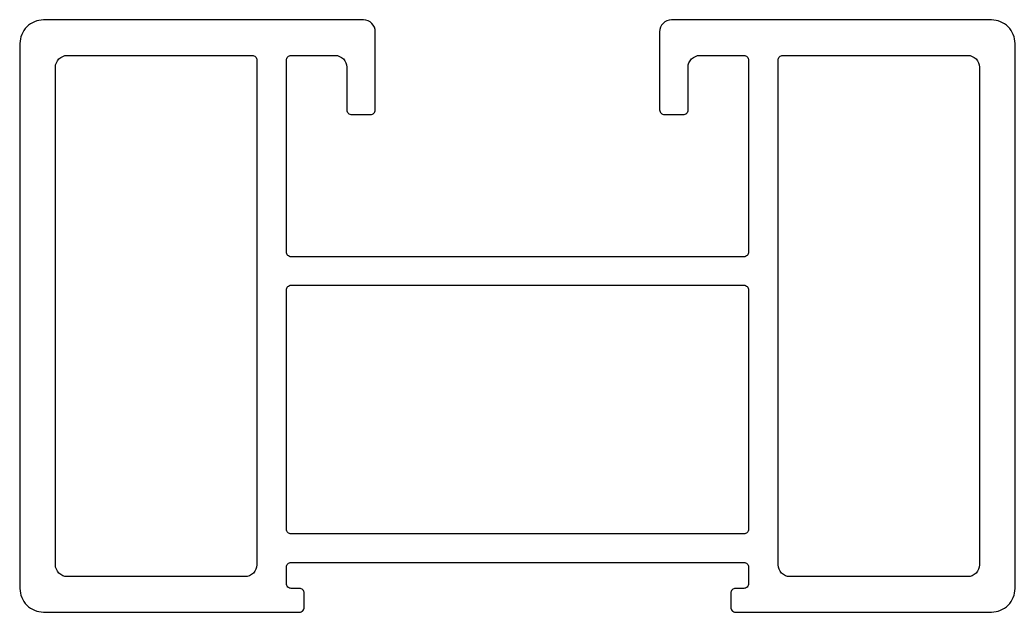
# Model space of a CAD drawing. Extents: x 507.4 to 549.4, y 647.3 to 672.3.
import ezdxf

# ---------------------------------------------------------------- set-up
doc = ezdxf.new("R2010")
doc.units = 0
doc.layers.get('0').update_dxf_attribs({"linetype": 'CONTINUOUS'})

msp = doc.modelspace()

# ---------------------------------------------------------------- linework, layer by layer
at = {"color": 0}
for points in [[(534.366, 668.549, 0.414214), (534.566, 668.349), (535.366, 668.349, 0.414214), (535.566, 668.549), (535.566, 670.349, -0.414214), (536.066, 670.849), (537.916, 670.849, -0.414214), (538.116, 670.649), (538.116, 662.549, -0.414214), (537.916, 662.349), (518.816, 662.349, -0.414214), (518.616, 662.549), (518.616, 670.649, -0.414214), (518.816, 670.849), (520.666, 670.849, -0.414214), (521.166, 670.349), (521.166, 668.549, 0.414214), (521.366, 668.349), (522.166, 668.349, 0.414214), (522.366, 668.549), (522.366, 671.849, 0.414214), (521.866, 672.349), (508.366, 672.349, 0.414214), (507.366, 671.349), (507.366, 648.349, 0.414214), (508.366, 647.349), (519.166, 647.349, 0.414214), (519.366, 647.549), (519.366, 648.149, 0.414214), (519.166, 648.349), (518.816, 648.349, -0.414214), (518.616, 648.549), (518.616, 649.249, -0.414214), (518.816, 649.449), (537.916, 649.449, -0.414214), (538.116, 649.249), (538.116, 648.549, -0.414214), (537.916, 648.349), (537.566, 648.349, 0.414214), (537.366, 648.149), (537.366, 647.549, 0.414214), (537.566, 647.349), (548.366, 647.349, 0.414214), (549.366, 648.349), (549.366, 671.349, 0.414214), (548.366, 672.349), (534.866, 672.349, 0.414214), (534.366, 671.849)], [(509.366, 670.849), (517.166, 670.849, -0.414214), (517.366, 670.649), (517.366, 649.349, -0.414214), (516.866, 648.849), (509.366, 648.849, -0.414214), (508.866, 649.349), (508.866, 670.349, -0.414214)], [(547.366, 648.849), (539.866, 648.849, -0.414214), (539.366, 649.349), (539.366, 670.649, -0.414214), (539.566, 670.849), (547.366, 670.849, -0.414214), (547.866, 670.349), (547.866, 649.349, -0.414214)], [(537.916, 650.649), (518.816, 650.649, -0.414214), (518.616, 650.849), (518.616, 660.949, -0.414214), (518.816, 661.149), (537.916, 661.149, -0.414214), (538.116, 660.949), (538.116, 650.849, -0.414214)]]:
    msp.add_lwpolyline(points, format="xyb", close=True, dxfattribs=at)

doc.saveas('drawing.dxf')
